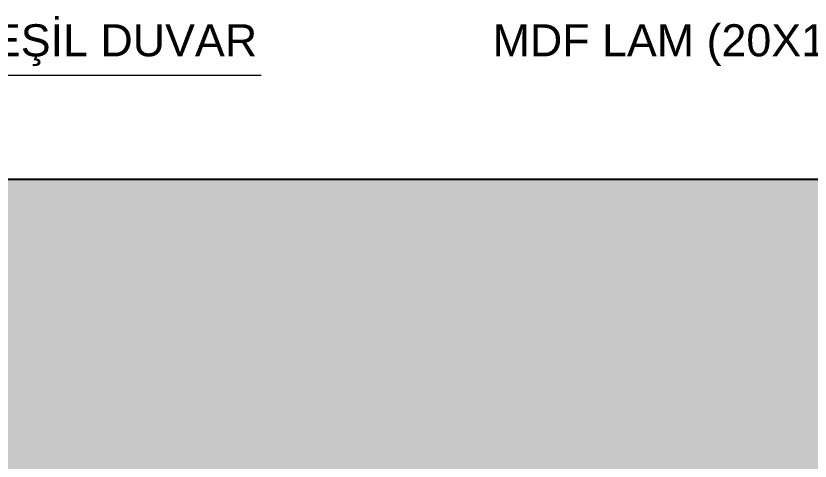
# Model space of a CAD drawing. Header units: millimetres. Extents: x 7687 to 15428, y -715 to 4028.
# Drawn here: x 8264.5 to 8365.6, y 3769.5 to 3826.2 of the extents above; entities that cross this region are included whole.
import ezdxf

# ---------------------------------------------------------------- set-up
doc = ezdxf.new("R2010")
doc.units = ezdxf.units.MM
doc.layers.add('yazı', color=7, linetype='Continuous', lineweight=20)
doc.styles.add('ROMANC', font='arial.ttf')

msp = doc.modelspace()

# ---------------------------------------------------------------- hatches: boundary and pattern name
at = {"true_color": 0xcd2027}
h = msp.add_hatch(color=242, dxfattribs=at)
h.dxf.hatch_style = 1
h.paths.add_polyline_path([(9498.39, 3787.78), (9919.45, 3787.78), (10041.95, 3787.78), (10041.58, 3757.38), (10323.48, 3753.94), (10323.48, 3237.21), (10312.98, 3237.21), (10312.98, 3206.31), (10273.73, 3206.31), (10273.73, 2599.74), (10229.17, 2600.13), (10229.17, 2546.14), (10273.73, 2546.14), (10273.73, 2157.73), (10225.31, 2157.76), (10224.84, 2104.15), (10273.73, 2103.73), (10273.73, 1976.72), (9427.2, 1976.72), (9427.2, 2043.9), (9412.2, 2043.9), (9411.61, 1976.73), (9200.2, 1976.72), (9200.2, 2030.72), (9150.2, 2030.72), (9150.2, 2534.31), (9205.65, 2534.31), (9205.6, 2562.87), (9412.2, 2561.07), (9412.2, 2123.9), (9427.2, 2123.9), (9427.2, 2857.4), (9412.2, 2857.4), (9412.2, 2788.58), (9374.41, 2788.58), (9374.41, 2773.58), (9412.2, 2773.58), (9412.2, 2588.58), (9291.05, 2588.58), (9291.05, 2773.58), (9294.41, 2773.58), (9294.41, 2788.58), (9273.05, 2788.58), (9273.05, 2773.58), (9276.05, 2773.58), (9276.05, 2587.82), (9150.2, 2587.82), (9150.2, 2773.58), (9194.55, 2773.58), (9194.55, 2788.58), (9193.05, 2788.58), (9150.2, 2788.58), (9150.2, 2947.06), (9412.2, 2947.06), (9412.2, 2937.4), (9427.2, 2937.4), (9427.2, 3212.81), (9092.54, 3212.81), (9092.54, 3197.81), (9412.2, 3197.81), (9412.2, 2962.06), (9150.2, 2962.06), (9150.2, 3079.81), (9008.2, 3079.81), (9008.2, 3202.81), (9011.79, 3202.81), (9011.79, 3212.81), (9008.2, 3212.81), (9008.2, 3258.81), (8954.2, 3258.81), (8954.2, 3212.81), (8981.2, 3212.81), (8981.2, 3022.81), (8811.2, 3022.81), (8811.2, 3212.81), (8791.2, 3212.81), (8791.2, 3042.81), (8381.2, 3042.81), (8381.2, 3212.81), (8375.2, 3212.81), (8375.2, 3036.81), (8338.2, 3036.81), (8338.2, 3049.31), (8265.7, 3049.31), (8265.7, 3029.31), (8158.7, 3029.31), (8158.7, 3009.31), (9130.2, 3009.31), (9130.2, 1956.72), (10293.73, 1956.72), (10293.73, 3195.96), (10323.48, 3195.96), (10343.48, 3195.96), (10343.48, 3805.34), (8003.59, 3805.34), (8003.59, 3762.68), (9498.39, 3762.68)])

# ---------------------------------------------------------------- linework, layer by layer
at = {"color": 242, "true_color": 0xcd2027}
msp.add_lwpolyline([(10343.48, 3805.34), (8003.59, 3805.34), (8003.59, 3762.68), (9498.39, 3762.68)], dxfattribs=at)
at = {"layer": 'yazı'}
msp.add_lwpolyline([(8295.74, 3818.57), (8234.12, 3818.57), (8234.12, 3752.53)], dxfattribs=at)

# ---------------------------------------------------------------- texts
at = {"layer": 'yazı', "char_height": 4.08, "attachment_point": 3, "style": 'ROMANC'}
for s, insert in [('YAPAY YEŞİL DUVAR', (8295.25, 3825.09)), ('MDF LAM (20X10) ÇAMSAN ORDU BOZTEPE FG-661 ', (8466.13, 3825.09))]:
    msp.add_mtext_dynamic_manual_height_columns(s, width=252.8052, gutter_width=425, heights=[0], dxfattribs=dict(at, insert=insert))

doc.saveas('drawing.dxf')
